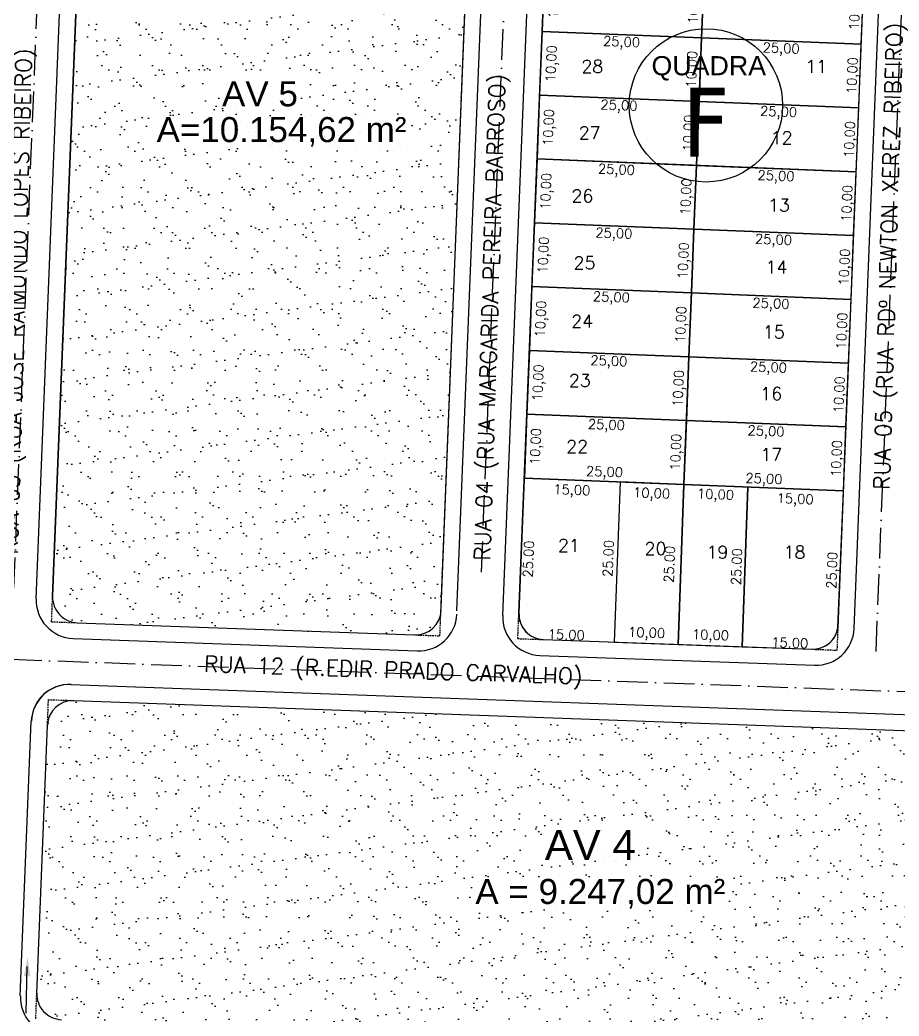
# Model space of a CAD drawing. Header units: millimetres. Extents: x 1794 to 8081, y 409 to 2272.
# Drawn here: x 5609.4 to 5747, y 773 to 928.9 of the extents above; entities that cross this region are included whole.
import ezdxf
from ezdxf.enums import TextEntityAlignment as Align

# ---------------------------------------------------------------- set-up
doc = ezdxf.new("R2010")
doc.units = ezdxf.units.MM
doc.linetypes.add('ACAD_ISO10W100', pattern=[18, 12, -3, 0, -3])
doc.linetypes.add('HIDDEN', pattern=[0.375, 0.25, -0.125])
for name, color, linetype in [('02 - EIXO VIA', 2, 'ACAD_ISO10W100'), ('03 - CALÇADA', 1, 'Continuous'), ('BOUNDARY LOTES', 2, 'Continuous'), ('boundary quadras', 232, 'Continuous'), ('COT', 8, 'Continuous'), ('FAIXAS VERDES', 62, 'Continuous'), ('LOTES', 2, 'Continuous'), ('PROJEÇÃO', 8, 'HIDDEN'), ('QUADRAS', 3, 'Continuous'), ('SENTIDO ESCOAMENTO', 7, 'Continuous'), ('Texto', 2, 'Continuous'), ('texto - ruas', 2, 'Continuous'), ('Texto Lotes', 31, 'Continuous'), ('TEXTO-80', 3, 'Continuous')]:
    doc.layers.add(name, color=color, linetype=linetype)
doc.styles.add('arcad1', font='romans.shx')
doc.styles.add('ARIAL', font='arial.ttf', dxfattribs={"height": 0.25})
doc.styles.add('style1', font='tahoma.ttf')
doc.dimstyles.new('REGIS', dxfattribs={"dimtxt": 1.5, "dimasz": 0.12, "dimexe": 0, "dimexo": 0, "dimgap": 0, "dimtad": 0, "dimzin": 4, "dimdsep": 46, "dimtxsty": 'arcad1', "dimblk1": 'BOLA', "dimblk2": 'BOLA', "dimsah": 1, "dimcen": 0.12, "dimse1": 1, "dimse2": 1, "dimsd1": 1, "dimsd2": 1, "dimclrd": 256, "dimclre": 8, "dimclrt": 1, "dimadec": 0, "dimazin": 0, "dimtfac": 1.2, "dimtix": 1, "dimtmove": 2, "dimatfit": 3, "dimldrblk": 'BOLA', "dimfxl": 0, "dimfxlon": 1, "dimtvp": 2, "dimtolj": 1, "dimtzin": 4, "dimarcsym": 0})

# ---------------------------------------------------------------- blocks, each defined once
blk = doc.blocks.new('NUM_quadra')
blk.add_circle((0, 0), 0.2)
at = {"insert": (-0.1419, 0.1285), "char_height": 0.05, "width": 0.2663, "attachment_point": 1, "style": 'style1'}
blk.add_mtext('\\fArial|b0|i0|c0|p34;QUADRA', dxfattribs=at)
at = {"style": 'style1'}
blk.add_attdef('00', text='', height=0.18, dxfattribs=at).set_placement((0, -0.1335), align=Align.CENTER)
blk = doc.blocks.new('*D1387')
at = {"layer": 'Defpoints', "color": 0}
for p in [(5716.5, 936.13), (5716.1, 926.14), (5718.43, 926.04)]:
    blk.add_point(p, dxfattribs=at)
at = {"layer": 'COT', "color": 1, "insert": (5715.06, 931.18), "char_height": 1.5, "attachment_point": 5, "rotation": 87.719, "style": 'arcad1'}
blk.add_mtext('\\A1;10,00', dxfattribs=at)
blk = doc.blocks.new('BOLA')
for p, q in [((-1, 0), (1, 0)), ((0, -1), (0, 1))]:
    blk.add_line(p, q)
blk.add_circle((0, 0), 0.3)
blk = doc.blocks.new('*D1388')
at = {"layer": 'Defpoints', "color": 0}
for p in [(5715.7, 916.14), (5715.31, 906.15), (5717.63, 906.06)]:
    blk.add_point(p, dxfattribs=at)
at = {"layer": 'COT', "color": 1, "insert": (5714.26, 911.2), "char_height": 1.5, "attachment_point": 5, "rotation": 87.719, "style": 'arcad1'}
blk.add_mtext('\\A1;10,00', dxfattribs=at)
blk = doc.blocks.new('*D1389')
at = {"layer": 'Defpoints', "color": 0}
for p in [(5715.31, 906.15), (5714.91, 896.16), (5717.23, 896.07)]:
    blk.add_point(p, dxfattribs=at)
at = {"layer": 'COT', "color": 1, "insert": (5713.86, 901.21), "char_height": 1.5, "attachment_point": 5, "rotation": 87.719, "style": 'arcad1'}
blk.add_mtext('\\A1;10,00', dxfattribs=at)
blk = doc.blocks.new('*D1390')
at = {"layer": 'Defpoints', "color": 0}
for p in [(5714.51, 886.17), (5714.11, 876.18), (5716.44, 876.08)]:
    blk.add_point(p, dxfattribs=at)
at = {"layer": 'COT', "color": 1, "insert": (5713.07, 881.22), "char_height": 1.5, "attachment_point": 5, "rotation": 87.719, "style": 'arcad1'}
blk.add_mtext('\\A1;10,00', dxfattribs=at)
blk = doc.blocks.new('*D1391')
at = {"layer": 'Defpoints', "color": 0}
for p in [(5714.11, 876.18), (5713.74, 866.18), (5716.04, 866.09)]:
    blk.add_point(p, dxfattribs=at)
at = {"layer": 'COT', "color": 1, "insert": (5712.67, 871.23), "char_height": 1.5, "attachment_point": 5, "rotation": 87.719, "style": 'arcad1'}
blk.add_mtext('\\A1;10,00', dxfattribs=at)
blk = doc.blocks.new('*D1392')
at = {"layer": 'Defpoints', "color": 0}
for p in [(5713.74, 866.18), (5713.32, 856.19), (5715.64, 856.1)]:
    blk.add_point(p, dxfattribs=at)
at = {"layer": 'COT', "color": 1, "insert": (5712.27, 861.24), "char_height": 1.5, "attachment_point": 5, "rotation": 87.719, "style": 'arcad1'}
blk.add_mtext('\\A1;10,00', dxfattribs=at)
blk = doc.blocks.new('*D1393')
at = {"layer": 'Defpoints', "color": 0}
for p in [(5712.24, 856.19), (5711.33, 831.15), (5713.54, 831.07)]:
    blk.add_point(p, dxfattribs=at)
at = {"layer": 'COT', "color": 1, "insert": (5711.05, 843.7), "char_height": 1.5, "attachment_point": 5, "rotation": 87.719, "style": 'arcad1'}
blk.add_mtext('\\A1;25.00', dxfattribs=at)
blk = doc.blocks.new('*D1394')
at = {"layer": 'Defpoints', "color": 0}
for p in [(5687.33, 832.07), (5702.44, 831.51), (5702.36, 829.39)]:
    blk.add_point(p, dxfattribs=at)
at = {"layer": 'COT', "color": 1, "insert": (5694.92, 832.67), "char_height": 1.5, "attachment_point": 5, "rotation": 357.8737, "style": 'arcad1'}
blk.add_mtext('\\A1;15.00', dxfattribs=at)
blk = doc.blocks.new('*D1395')
at = {"layer": 'Defpoints', "color": 0}
for p in [(5702.44, 831.51), (5712.43, 831.15), (5712.36, 829.03)]:
    blk.add_point(p, dxfattribs=at)
at = {"layer": 'COT', "color": 1, "insert": (5707.49, 832.78), "char_height": 1.5, "attachment_point": 5, "rotation": 357.93, "style": 'arcad1'}
blk.add_mtext('\\A1;10,00', dxfattribs=at)
blk = doc.blocks.new('*D1396')
at = {"layer": 'Defpoints', "color": 0}
for p in [(5712.43, 831.15), (5722.43, 830.79), (5722.35, 828.67)]:
    blk.add_point(p, dxfattribs=at)
at = {"layer": 'COT', "color": 1, "insert": (5717.48, 832.42), "char_height": 1.5, "attachment_point": 5, "rotation": 357.93, "style": 'arcad1'}
blk.add_mtext('\\A1;10,00', dxfattribs=at)
blk = doc.blocks.new('*D1397')
at = {"layer": 'Defpoints', "color": 0}
for p in [(5722.43, 830.79), (5737.3, 830.25), (5737.23, 828.13)]:
    blk.add_point(p, dxfattribs=at)
at = {"layer": 'COT', "color": 1, "insert": (5729.9, 831.4), "char_height": 1.5, "attachment_point": 5, "rotation": 357.93, "style": 'arcad1'}
blk.add_mtext('\\A1;15.00', dxfattribs=at)
blk = doc.blocks.new('*D1398')
at = {"layer": 'Defpoints', "color": 0}
for p in [(5687.17, 857.19), (5692.5, 856.97), (5686.15, 832.06)]:
    blk.add_point(p, dxfattribs=at)
at = {"layer": 'COT', "color": 1, "insert": (5688.99, 844.53), "char_height": 1.5, "attachment_point": 5, "rotation": 87.6672, "style": 'arcad1'}
blk.add_mtext('\\A1;25.00', dxfattribs=at)
blk = doc.blocks.new('*D1399')
at = {"layer": 'Defpoints', "color": 0}
for p in [(5738.3, 855.2), (5740.78, 855.1), (5737.3, 830.21)]:
    blk.add_point(p, dxfattribs=at)
at = {"layer": 'COT', "color": 1, "insert": (5736.72, 842.75), "char_height": 1.5, "attachment_point": 5, "rotation": 87.7227, "style": 'arcad1'}
blk.add_mtext('\\A1;25,00', dxfattribs=at)
blk = doc.blocks.new('*D1400')
at = {"layer": 'Defpoints', "color": 0}
for p in [(5738.72, 865.19), (5741.2, 865.09), (5738.3, 855.2)]:
    blk.add_point(p, dxfattribs=at)
at = {"layer": 'COT', "color": 1, "insert": (5737.43, 860.24), "char_height": 1.5, "attachment_point": 5, "rotation": 87.6706, "style": 'arcad1'}
blk.add_mtext('\\A1;10,00', dxfattribs=at)
blk = doc.blocks.new('*D1401')
at = {"layer": 'Defpoints', "color": 0}
for p in [(5739.09, 875.18), (5741.62, 875.08), (5738.72, 865.19)]:
    blk.add_point(p, dxfattribs=at)
at = {"layer": 'COT', "color": 1, "insert": (5737.84, 870.23), "char_height": 1.5, "attachment_point": 5, "rotation": 87.6706, "style": 'arcad1'}
blk.add_mtext('\\A1;10,00', dxfattribs=at)
blk = doc.blocks.new('*D1402')
at = {"layer": 'Defpoints', "color": 0}
for p in [(5739.49, 885.17), (5742.02, 885.07), (5739.09, 875.18)]:
    blk.add_point(p, dxfattribs=at)
at = {"layer": 'COT', "color": 1, "insert": (5738.25, 880.22), "char_height": 1.5, "attachment_point": 5, "rotation": 87.6706, "style": 'arcad1'}
blk.add_mtext('\\A1;10,00', dxfattribs=at)
blk = doc.blocks.new('*D1403')
at = {"layer": 'Defpoints', "color": 0}
for p in [(5739.89, 895.17), (5742.43, 895.06), (5739.49, 885.17)]:
    blk.add_point(p, dxfattribs=at)
at = {"layer": 'COT', "color": 1, "insert": (5738.66, 890.21), "char_height": 1.5, "attachment_point": 5, "rotation": 87.6706, "style": 'arcad1'}
blk.add_mtext('\\A1;10,00', dxfattribs=at)
blk = doc.blocks.new('*D1404')
at = {"layer": 'Defpoints', "color": 0}
for p in [(5740.29, 905.16), (5742.84, 905.05), (5739.89, 895.17)]:
    blk.add_point(p, dxfattribs=at)
at = {"layer": 'COT', "color": 1, "insert": (5739.06, 900.2), "char_height": 1.5, "attachment_point": 5, "rotation": 87.6706, "style": 'arcad1'}
blk.add_mtext('\\A1;10,00', dxfattribs=at)
blk = doc.blocks.new('*D1405')
at = {"layer": 'Defpoints', "color": 0}
for p in [(5740.68, 915.15), (5743.24, 915.05), (5740.29, 905.16)]:
    blk.add_point(p, dxfattribs=at)
at = {"layer": 'COT', "color": 1, "insert": (5739.47, 910.19), "char_height": 1.5, "attachment_point": 5, "rotation": 87.6706, "style": 'arcad1'}
blk.add_mtext('\\A1;10,00', dxfattribs=at)
blk = doc.blocks.new('*D1406')
at = {"layer": 'Defpoints', "color": 0}
for p in [(5741.08, 925.14), (5743.65, 925.04), (5740.68, 915.15)]:
    blk.add_point(p, dxfattribs=at)
at = {"layer": 'COT', "color": 1, "insert": (5739.88, 920.19), "char_height": 1.5, "attachment_point": 5, "rotation": 87.6706, "style": 'arcad1'}
blk.add_mtext('\\A1;10,00', dxfattribs=at)
blk = doc.blocks.new('*D1407')
at = {"layer": 'Defpoints', "color": 0}
for p in [(5741.48, 935.13), (5744.06, 935.03), (5741.08, 925.14)]:
    blk.add_point(p, dxfattribs=at)
at = {"layer": 'COT', "color": 1, "insert": (5740.28, 930.18), "char_height": 1.5, "attachment_point": 5, "rotation": 87.6706, "style": 'arcad1'}
blk.add_mtext('\\A1;10,00', dxfattribs=at)
blk = doc.blocks.new('*D1412')
at = {"layer": 'Defpoints', "color": 0}
for p in [(5688.73, 867.18), (5694.09, 866.96), (5688.36, 857.19)]:
    blk.add_point(p, dxfattribs=at)
at = {"layer": 'COT', "color": 1, "insert": (5690.32, 862.11), "char_height": 1.5, "attachment_point": 5, "rotation": 87.6672, "style": 'arcad1'}
blk.add_mtext('\\A1;10,00', dxfattribs=at)
blk = doc.blocks.new('*D1413')
at = {"layer": 'Defpoints', "color": 0}
for p in [(5689.15, 877.17), (5694.5, 876.95), (5688.73, 867.18)]:
    blk.add_point(p, dxfattribs=at)
at = {"layer": 'COT', "color": 1, "insert": (5690.72, 872.1), "char_height": 1.5, "attachment_point": 5, "rotation": 87.6672, "style": 'arcad1'}
blk.add_mtext('\\A1;10,00', dxfattribs=at)
blk = doc.blocks.new('*D1414')
at = {"layer": 'Defpoints', "color": 0}
for p in [(5689.54, 887.16), (5694.9, 886.94), (5689.15, 877.17)]:
    blk.add_point(p, dxfattribs=at)
at = {"layer": 'COT', "color": 1, "insert": (5691.13, 882.09), "char_height": 1.5, "attachment_point": 5, "rotation": 87.6672, "style": 'arcad1'}
blk.add_mtext('\\A1;10,00', dxfattribs=at)
blk = doc.blocks.new('*D1415')
at = {"layer": 'Defpoints', "color": 0}
for p in [(5689.94, 897.16), (5695.31, 896.94), (5689.54, 887.16)]:
    blk.add_point(p, dxfattribs=at)
at = {"layer": 'COT', "color": 1, "insert": (5691.54, 892.09), "char_height": 1.5, "attachment_point": 5, "rotation": 87.6672, "style": 'arcad1'}
blk.add_mtext('\\A1;10,00', dxfattribs=at)
blk = doc.blocks.new('*D1416')
at = {"layer": 'Defpoints', "color": 0}
for p in [(5690.34, 907.15), (5695.72, 906.93), (5689.94, 897.16)]:
    blk.add_point(p, dxfattribs=at)
at = {"layer": 'COT', "color": 1, "insert": (5691.94, 902.08), "char_height": 1.5, "attachment_point": 5, "rotation": 87.6672, "style": 'arcad1'}
blk.add_mtext('\\A1;10,00', dxfattribs=at)
blk = doc.blocks.new('*D1417')
at = {"layer": 'Defpoints', "color": 0}
for p in [(5690.73, 917.14), (5696.12, 916.92), (5690.34, 907.15)]:
    blk.add_point(p, dxfattribs=at)
at = {"layer": 'COT', "color": 1, "insert": (5692.35, 912.07), "char_height": 1.5, "attachment_point": 5, "rotation": 87.6672, "style": 'arcad1'}
blk.add_mtext('\\A1;10,00', dxfattribs=at)
blk = doc.blocks.new('*D1418')
at = {"layer": 'Defpoints', "color": 0}
for p in [(5691.13, 927.13), (5696.53, 926.91), (5690.73, 917.14)]:
    blk.add_point(p, dxfattribs=at)
at = {"layer": 'COT', "color": 1, "insert": (5692.76, 922.06), "char_height": 1.5, "attachment_point": 5, "rotation": 87.6672, "style": 'arcad1'}
blk.add_mtext('\\A1;10,00', dxfattribs=at)
blk = doc.blocks.new('*D1419')
at = {"layer": 'Defpoints', "color": 0}
for p in [(5691.53, 937.12), (5696.94, 936.9), (5691.13, 927.13)]:
    blk.add_point(p, dxfattribs=at)
at = {"layer": 'COT', "color": 1, "insert": (5693.17, 932.05), "char_height": 1.5, "attachment_point": 5, "rotation": 87.6672, "style": 'arcad1'}
blk.add_mtext('\\A1;10,00', dxfattribs=at)
blk = doc.blocks.new('*D1434')
at = {"layer": 'Defpoints', "color": 0}
for p in [(5691.12, 927.13), (5716.1, 926.14), (5715.91, 921.22)]:
    blk.add_point(p, dxfattribs=at)
at = {"layer": 'COT', "color": 1, "insert": (5703.56, 925.29), "char_height": 1.5, "attachment_point": 5, "rotation": 357.719, "style": 'arcad1'}
blk.add_mtext('\\A1;25,00', dxfattribs=at)
blk = doc.blocks.new('*D1435')
at = {"layer": 'Defpoints', "color": 0}
for p in [(5716.1, 926.14), (5741.08, 925.14), (5740.89, 920.23)]:
    blk.add_point(p, dxfattribs=at)
at = {"layer": 'COT', "color": 1, "insert": (5728.54, 924.29), "char_height": 1.5, "attachment_point": 5, "rotation": 357.719, "style": 'arcad1'}
blk.add_mtext('\\A1;25,00', dxfattribs=at)
blk = doc.blocks.new('*D1436')
at = {"layer": 'Defpoints', "color": 0}
for p in [(5690.73, 917.19), (5715.71, 916.2), (5715.51, 911.28)]:
    blk.add_point(p, dxfattribs=at)
at = {"layer": 'COT', "color": 1, "insert": (5703.16, 915.35), "char_height": 1.5, "attachment_point": 5, "rotation": 357.719, "style": 'arcad1'}
blk.add_mtext('\\A1;25,00', dxfattribs=at)
blk = doc.blocks.new('*D1437')
at = {"layer": 'Defpoints', "color": 0}
for p in [(5715.71, 916.2), (5740.69, 915.2), (5740.49, 910.29)]:
    blk.add_point(p, dxfattribs=at)
at = {"layer": 'COT', "color": 1, "insert": (5728.14, 914.35), "char_height": 1.5, "attachment_point": 5, "rotation": 357.719, "style": 'arcad1'}
blk.add_mtext('\\A1;25,00', dxfattribs=at)
blk = doc.blocks.new('*D1438')
at = {"layer": 'Defpoints', "color": 0}
for p in [(5690.32, 907.15), (5715.31, 906.15), (5715.11, 901.24)]:
    blk.add_point(p, dxfattribs=at)
at = {"layer": 'COT', "color": 1, "insert": (5702.76, 905.3), "char_height": 1.5, "attachment_point": 5, "rotation": 357.719, "style": 'arcad1'}
blk.add_mtext('\\A1;25,00', dxfattribs=at)
blk = doc.blocks.new('*D1439')
at = {"layer": 'Defpoints', "color": 0}
for p in [(5715.31, 906.15), (5740.29, 905.16), (5740.09, 900.24)]:
    blk.add_point(p, dxfattribs=at)
at = {"layer": 'COT', "color": 1, "insert": (5727.74, 904.31), "char_height": 1.5, "attachment_point": 5, "rotation": 357.719, "style": 'arcad1'}
blk.add_mtext('\\A1;25,00', dxfattribs=at)
blk = doc.blocks.new('*D1440')
at = {"layer": 'Defpoints', "color": 0}
for p in [(5689.93, 897.16), (5714.91, 896.16), (5714.71, 891.24)]:
    blk.add_point(p, dxfattribs=at)
at = {"layer": 'COT', "color": 1, "insert": (5702.36, 895.31), "char_height": 1.5, "attachment_point": 5, "rotation": 357.719, "style": 'arcad1'}
blk.add_mtext('\\A1;25,00', dxfattribs=at)
blk = doc.blocks.new('*D1441')
at = {"layer": 'Defpoints', "color": 0}
for p in [(5714.91, 896.16), (5739.89, 895.17), (5739.69, 890.25)]:
    blk.add_point(p, dxfattribs=at)
at = {"layer": 'COT', "color": 1, "insert": (5727.34, 894.32), "char_height": 1.5, "attachment_point": 5, "rotation": 357.719, "style": 'arcad1'}
blk.add_mtext('\\A1;25,00', dxfattribs=at)
blk = doc.blocks.new('*D1442')
at = {"layer": 'Defpoints', "color": 0}
for p in [(5689.53, 887.16), (5714.51, 886.17), (5714.31, 881.25)]:
    blk.add_point(p, dxfattribs=at)
at = {"layer": 'COT', "color": 1, "insert": (5701.97, 885.32), "char_height": 1.5, "attachment_point": 5, "rotation": 357.719, "style": 'arcad1'}
blk.add_mtext('\\A1;25,00', dxfattribs=at)
blk = doc.blocks.new('*D1443')
at = {"layer": 'Defpoints', "color": 0}
for p in [(5714.51, 886.17), (5739.49, 885.17), (5739.29, 880.26)]:
    blk.add_point(p, dxfattribs=at)
at = {"layer": 'COT', "color": 1, "insert": (5726.95, 884.32), "char_height": 1.5, "attachment_point": 5, "rotation": 357.719, "style": 'arcad1'}
blk.add_mtext('\\A1;25,00', dxfattribs=at)
blk = doc.blocks.new('*D1444')
at = {"layer": 'Defpoints', "color": 0}
for p in [(5689.13, 877.17), (5714.11, 876.18), (5713.92, 871.26)]:
    blk.add_point(p, dxfattribs=at)
at = {"layer": 'COT', "color": 1, "insert": (5701.57, 875.33), "char_height": 1.5, "attachment_point": 5, "rotation": 357.719, "style": 'arcad1'}
blk.add_mtext('\\A1;25,00', dxfattribs=at)
blk = doc.blocks.new('*D1445')
at = {"layer": 'Defpoints', "color": 0}
for p in [(5714.11, 876.18), (5739.09, 875.18), (5738.9, 870.26)]:
    blk.add_point(p, dxfattribs=at)
at = {"layer": 'COT', "color": 1, "insert": (5726.55, 874.33), "char_height": 1.5, "attachment_point": 5, "rotation": 357.719, "style": 'arcad1'}
blk.add_mtext('\\A1;25,00', dxfattribs=at)
blk = doc.blocks.new('*D1446')
at = {"layer": 'Defpoints', "color": 0}
for p in [(5688.76, 867.18), (5713.74, 866.18), (5713.54, 861.27)]:
    blk.add_point(p, dxfattribs=at)
at = {"layer": 'COT', "color": 1, "insert": (5701.19, 865.33), "char_height": 1.5, "attachment_point": 5, "rotation": 357.719, "style": 'arcad1'}
blk.add_mtext('\\A1;25,00', dxfattribs=at)
blk = doc.blocks.new('*D1447')
at = {"layer": 'Defpoints', "color": 0}
for p in [(5713.74, 866.18), (5738.72, 865.19), (5738.52, 860.27)]:
    blk.add_point(p, dxfattribs=at)
at = {"layer": 'COT', "color": 1, "insert": (5726.17, 864.34), "char_height": 1.5, "attachment_point": 5, "rotation": 357.719, "style": 'arcad1'}
blk.add_mtext('\\A1;25,00', dxfattribs=at)
blk = doc.blocks.new('*D1448')
at = {"layer": 'Defpoints', "color": 0}
for p in [(5688.36, 857.19), (5713.34, 856.28), (5713.25, 853.95)]:
    blk.add_point(p, dxfattribs=at)
at = {"layer": 'COT', "color": 1, "insert": (5700.89, 857.97), "char_height": 1.5, "attachment_point": 5, "rotation": 357.9317, "style": 'arcad1'}
blk.add_mtext('\\A1;25,00', dxfattribs=at)
blk = doc.blocks.new('*D1449')
at = {"layer": 'Defpoints', "color": 0}
for p in [(5713.32, 856.19), (5738.3, 855.2), (5738.2, 852.81)]:
    blk.add_point(p, dxfattribs=at)
at = {"layer": 'COT', "color": 1, "insert": (5725.85, 856.88), "char_height": 1.5, "attachment_point": 5, "rotation": 357.719, "style": 'arcad1'}
blk.add_mtext('\\A1;25,00', dxfattribs=at)
blk = doc.blocks.new('*D1450')
at = {"layer": 'Defpoints', "color": 0}
for p in [(5688.36, 857.19), (5703.34, 856.59), (5703.13, 851.26)]:
    blk.add_point(p, dxfattribs=at)
at = {"layer": 'COT', "color": 1, "insert": (5695.78, 855.13), "char_height": 1.5, "attachment_point": 5, "rotation": 357.719, "style": 'arcad1'}
blk.add_mtext('\\A1;15,00', dxfattribs=at)
blk = doc.blocks.new('*D1451')
at = {"layer": 'Defpoints', "color": 0}
for p in [(5703.34, 856.59), (5713.34, 856.28), (5713.12, 850.86)]:
    blk.add_point(p, dxfattribs=at)
at = {"layer": 'COT', "color": 1, "insert": (5708.27, 854.63), "char_height": 1.5, "attachment_point": 5, "rotation": 357.719, "style": 'arcad1'}
blk.add_mtext('\\A1;10,00', dxfattribs=at)
blk = doc.blocks.new('*D1452')
at = {"layer": 'Defpoints', "color": 0}
for p in [(5713.34, 856.28), (5723.33, 855.79), (5723.12, 850.66)]:
    blk.add_point(p, dxfattribs=at)
at = {"layer": 'COT', "color": 1, "insert": (5718.27, 854.43), "char_height": 1.5, "attachment_point": 5, "rotation": 357.719, "style": 'arcad1'}
blk.add_mtext('\\A1;10,00', dxfattribs=at)
blk = doc.blocks.new('*D1453')
at = {"layer": 'Defpoints', "color": 0}
for p in [(5723.3, 855.6), (5738.3, 855.2), (5738.08, 849.87)]:
    blk.add_point(p, dxfattribs=at)
at = {"layer": 'COT', "color": 1, "insert": (5730.73, 853.73), "char_height": 1.5, "attachment_point": 5, "rotation": 357.719, "style": 'arcad1'}
blk.add_mtext('\\A1;15,00', dxfattribs=at)
blk = doc.blocks.new('*D1454')
at = {"layer": 'Defpoints', "color": 0}
for p in [(5702.47, 857.12), (5704.98, 857.02), (5701.47, 832.05)]:
    blk.add_point(p, dxfattribs=at)
at = {"layer": 'COT', "color": 1, "insert": (5701.48, 844.61), "char_height": 1.5, "attachment_point": 5, "rotation": 87.719, "style": 'arcad1'}
blk.add_mtext('\\A1;25.00', dxfattribs=at)
blk = doc.blocks.new('*D1455')
at = {"layer": 'Defpoints', "color": 0}
for p in [(5722.79, 855.79), (5725.02, 855.71), (5721.89, 830.79)]:
    blk.add_point(p, dxfattribs=at)
at = {"layer": 'COT', "color": 1, "insert": (5721.57, 843.32), "char_height": 1.5, "attachment_point": 5, "rotation": 87.93, "style": 'arcad1'}
blk.add_mtext('\\A1;25.00', dxfattribs=at)
blk = doc.blocks.new('*D1642')
at = {"layer": 'Defpoints', "color": 0}
for p in [(5714.91, 896.16), (5714.51, 886.17), (5716.83, 886.08)]:
    blk.add_point(p, dxfattribs=at)
at = {"layer": 'COT', "color": 1, "insert": (5713.46, 891.21), "char_height": 1.5, "attachment_point": 5, "rotation": 87.719, "style": 'arcad1'}
blk.add_mtext('\\A1;10,00', dxfattribs=at)
blk = doc.blocks.new('*D1643')
at = {"layer": 'Defpoints', "color": 0}
for p in [(5716.1, 926.14), (5718.54, 926.04), (5715.7, 916.14)]:
    blk.add_point(p, dxfattribs=at)
at = {"layer": 'COT', "color": 1, "insert": (5714.77, 921.19), "char_height": 1.5, "attachment_point": 5, "rotation": 87.719, "style": 'arcad1'}
blk.add_mtext('\\A1;10,00', dxfattribs=at)

msp = doc.modelspace()

# ---------------------------------------------------------------- hatches: boundary and pattern name
at = {"layer": 'FAIXAS VERDES'}
h = msp.add_hatch(dxfattribs=at)
h.set_pattern_fill('AR-SAND', color=256, scale=0.1, style=0)
h.set_pattern_definition([(37.5, (5614.528, 832.6435), (-0.16, 4.89413), [0, -3.8608, 0, -4.318, 0, -4.1275]), (7.5, (5614.528, 832.6435), (4.49523, 7.16825), [0, -2.0828, 0, -3.4798, 0, -1.3335]), (327.5, (5611.4038, 832.6435), (7.90992, 0.01437), [0, -1.27, 0, -4.572, 0, -5.969]), (317.5, (5611.404, 832.6435), (7.63556, 2.2293), [0, -0.635, 0, -2.9972, 0, -3.429])])
edge = h.paths.add_edge_path()
edge.add_arc((5677.862, 1001.287), 4, 357.71902, 457.64331)
edge.add_arc((5741.157, 529.635), 479.881, 97.64331, 103.99722)
edge.add_arc((5626.537, 989.445), 6, 103.99722, 177.71902)
edge.add_line((5620.542, 989.684), (5614.528, 838.709))
edge.add_arc((5618.525, 838.549), 4, 177.71902, 267.93003)
edge.add_line((5618.38, 834.552), (5671.182, 832.643))
edge.add_arc((5671.326, 836.641), 4, 267.93003, 351.62209)
edge.add_line((5675.284, 836.058), (5681.859, 1001.128))
h = msp.add_hatch(dxfattribs=at)
h.set_pattern_fill('AR-SAND', color=256, scale=0.1, style=0)
h.set_pattern_definition([(37.5, (5612.0524, 766), (-0.16, 4.89413), [0, -3.8608, 0, -4.318, 0, -4.1275]), (7.5, (5612.0524, 766), (4.49523, 7.16825), [0, -2.0828, 0, -3.4798, 0, -1.3335]), (327.5, (5608.928, 766), (7.90992, 0.01437), [0, -1.27, 0, -4.572, 0, -5.969]), (317.5, (5608.928, 766), (7.63556, 2.2293), [0, -0.635, 0, -2.9972, 0, -3.429])])
edge = h.paths.add_edge_path()
edge.add_arc((5794.819, 811.964), 4, 357.71902, 447.93003)
edge.add_line((5794.964, 815.962), (5617.865, 822.363))
edge.add_arc((5617.721, 818.365), 4, 87.93003, 177.71902)
edge.add_line((5613.724, 818.524), (5612.052, 776.557))
edge.add_arc((5616.049, 776.398), 4, 177.71902, 267.9302)
edge.add_line((5615.905, 772.4), (5793.003, 766))
edge.add_arc((5793.148, 769.997), 4, 267.9302, 357.71902)
edge.add_line((5797.145, 769.838), (5798.816, 811.805))

# ---------------------------------------------------------------- linework, layer by layer
at = {"layer": '02 - EIXO VIA', "ltscale": 0.4}
for p, q in [((5743.398, 830.033), (5755.555, 1135.254)), ((5681.643, 842.448), (5688.571, 1016.383)), ((5608.474, 839.976), (5614.987, 1003.507)), ((5608.052, 828.821), (5805.337, 821.691))]:
    msp.add_line(p, q, dxfattribs=at)
at = {"layer": '03 - CALÇADA'}
for p, q in [((5743.456, 921.952), (5746.795, 1005.777)), ((5684.976, 835.669), (5691.691, 1004.267)), ((5677.799, 836.405), (5684.38, 1001.623)), ((5611.953, 838.309), (5618.06, 991.637)), ((5739.961, 833.638), (5743.456, 921.952)), ((5617.731, 832.074), (5671.589, 830.127)), ((5690.754, 829.434), (5733.749, 827.88)), ((5617.401, 824.881), (5795.556, 818.442)), ((5609.477, 776.157), (5611.189, 819.124))]:
    msp.add_line(p, q, dxfattribs=at)
for centre, radius, start, end in [((5579.884, 843.297), 138.487, 117.21049, 117.21049), ((5579.884, 843.297), 136.887, 117.21049, 117.21049), ((5617.948, 838.07), 6, 177.71902, 267.93003), ((5671.806, 836.123), 6, 267.93003, 357.71902), ((5690.971, 835.431), 6, 177.71902, 267.93003), ((5733.966, 833.877), 6, 267.93003, 357.71902), ((5617.184, 818.885), 6, 87.93003, 177.71902), ((5617.207, 818.884), 6, 87.93003, 177.71902), ((5615.473, 775.918), 6, 177.71902, 267.9302)]:
    msp.add_arc(centre, radius, start, end, dxfattribs=at)
at = {"layer": 'BOUNDARY LOTES'}
for points in [[(5716.499, 936.129), (5691.528, 937.124), (5691.131, 927.131), (5716.101, 926.137)], [(5741.479, 935.134), (5716.499, 936.129), (5716.101, 926.137), (5741.081, 925.142)], [(5716.101, 926.137), (5691.131, 927.131), (5690.735, 917.139), (5715.703, 916.145)], [(5741.081, 925.142), (5716.101, 926.137), (5715.703, 916.145), (5740.683, 915.15)], [(5715.703, 916.145), (5690.735, 917.139), (5690.338, 907.147), (5715.305, 906.153)], [(5740.683, 915.15), (5715.703, 916.145), (5715.305, 906.153), (5740.285, 905.158)], [(5715.305, 906.153), (5690.338, 907.147), (5689.941, 897.155), (5714.907, 896.161)], [(5740.285, 905.158), (5715.305, 906.153), (5714.907, 896.161), (5739.887, 895.166)], [(5714.907, 896.161), (5689.941, 897.155), (5689.545, 887.163), (5714.509, 886.169)], [(5739.887, 895.166), (5714.907, 896.161), (5714.509, 886.169), (5739.489, 885.174)], [(5714.509, 886.169), (5689.545, 887.163), (5689.148, 877.171), (5714.111, 876.176)], [(5739.489, 885.174), (5714.509, 886.169), (5714.111, 876.176), (5739.091, 875.181)], [(5714.111, 876.176), (5689.148, 877.171), (5688.751, 867.179), (5713.713, 866.184)], [(5739.091, 875.181), (5714.111, 876.176), (5713.713, 866.184), (5738.693, 865.189)], [(5713.713, 866.184), (5688.751, 867.179), (5688.355, 857.187), (5713.315, 856.192)], [(5738.693, 865.189), (5713.713, 866.184), (5713.315, 856.192), (5738.295, 855.197)], [(5713.315, 856.192), (5703.345, 856.589), (5702.439, 831.514), (5712.41, 831.155)], [(5723.329, 855.793), (5713.315, 856.192), (5712.41, 831.155), (5722.426, 830.793)]]:
    msp.add_lwpolyline(points, close=True, dxfattribs=at)
msp.add_lwpolyline([(5738.295, 855.197), (5723.329, 855.793), (5722.426, 830.793), (5733.486, 830.394, 0.3720064), (5737.443, 833.811)], format="xyb", close=True, dxfattribs=at)
at = {"layer": 'boundary quadras'}
msp.add_lwpolyline([(5744.243, 1004.505, 0.026439), (5694.11, 1002.179), (5687.494, 836.071, 0.4161219), (5691.357, 831.914, 0.0007071), (5691.369, 831.914), (5733.342, 830.397, 0.4131353), (5737.483, 834.235)], format="xyb", close=True, dxfattribs=at)
at = {"layer": 'LOTES'}
for p, q in [((5713.315, 856.192), (5718.095, 976.204)), ((5741.081, 925.142), (5691.121, 927.132)), ((5740.683, 915.15), (5690.723, 917.14)), ((5740.285, 905.158), (5690.325, 907.148)), ((5739.887, 895.166), (5689.927, 897.156)), ((5739.489, 885.174), (5689.529, 887.164)), ((5739.091, 875.181), (5689.131, 877.171)), ((5738.693, 865.189), (5688.733, 867.179)), ((5738.716, 865.189), (5688.756, 867.179)), ((5738.295, 855.197), (5688.358, 857.186)), ((5703.345, 856.589), (5702.437, 831.477)), ((5713.315, 856.192), (5712.41, 831.153)), ((5723.329, 855.793), (5722.425, 830.791))]:
    msp.add_line(p, q, dxfattribs=at)
at = {"layer": 'PROJEÇÃO'}
for p, q in [((5614.368, 834.697), (5614.528, 838.709)), ((5675.142, 832.5), (5675.284, 836.058)), ((5687.334, 832.06), (5687.494, 836.071)), ((5614.368, 834.697), (5618.38, 834.552)), ((5737.325, 830.253), (5737.466, 833.811)), ((5671.326, 832.638), (5675.142, 832.5)), ((5687.334, 832.06), (5691.346, 831.915)), ((5733.486, 830.392), (5737.325, 830.253)), ((5613.724, 818.524), (5613.883, 822.507)), ((5613.883, 822.507), (5617.865, 822.363)), ((5611.893, 772.545), (5612.052, 776.557))]:
    msp.add_line(p, q, dxfattribs=at)
at = {"layer": 'QUADRAS'}
for p, q in [((5737.466, 833.811), (5744.276, 1005.355)), ((5687.494, 836.071), (5694.172, 1003.729)), ((5675.284, 836.058), (5681.865, 1001.287)), ((5614.528, 838.709), (5620.549, 989.86)), ((5618.38, 834.552), (5671.182, 832.643)), ((5691.346, 831.915), (5733.486, 830.392)), ((5612.052, 776.557), (5613.724, 818.524))]:
    msp.add_line(p, q, dxfattribs=at)
at = {"layer": 'QUADRAS', "ltscale": 0.6}
msp.add_line((5617.865, 822.363), (5794.964, 815.962), dxfattribs=at)
msp.add_lwpolyline([(5675.317, 836.907), (5681.859, 1001.128, 0.4659055), (5677.33, 1005.252, 0.0277313), (5625.086, 995.267, 0.3332461), (5620.542, 989.684), (5614.528, 838.709, 0.4152927), (5618.38, 834.552), (5671.182, 832.643, 0.4131353), (5675.323, 836.482)], format="xyb", dxfattribs=at)
at = {"layer": 'QUADRAS'}
for centre, start, end in [((5618.525, 838.549), 177.71902, 267.93003), ((5671.326, 836.641), 267.93003, 357.71902), ((5691.491, 835.912), 177.71902, 267.93003), ((5691.513, 835.911), 177.71902, 267.93003), ((5733.486, 834.394), 267.93003, 357.71902), ((5617.721, 818.365), 87.93003, 177.71902), ((5616.049, 776.398), 177.71902, 267.9302)]:
    msp.add_arc(centre, 4, start, end, dxfattribs=at)
at = {"layer": 'SENTIDO ESCOAMENTO'}
msp.add_line((5610.377, 773.438), (5610.572, 780.709), dxfattribs=at)
msp.add_line((5610.377, 773.438), (5610.572, 780.709), dxfattribs=at)
msp.add_solid([(5610.039, 779.22), (5611.039, 779.198), (5610.604, 782.208)], dxfattribs=at)
msp.add_solid([(5610.039, 779.22), (5611.039, 779.198), (5610.604, 782.208)], dxfattribs=at)

# ---------------------------------------------------------------- block references
at = {"layer": 'TEXTO-80'}
ref = msp.add_blockref('NUM_quadra', (5716.77, 915.542), dxfattribs=dict(at, xscale=60, yscale=60, zscale=60))
ref.add_attrib('00', 'F', dxfattribs={"layer": '0', "height": 10.8, "style": 'style1'}).set_placement((5716.77, 907.535, 33), align=Align.CENTER)

# ---------------------------------------------------------------- texts
at = {"layer": 'Texto', "style": 'ARIAL'}
for s, height, p in [('AV 5', 3.92, (5641.045, 917.346)), ('A=10.154,62 m²', 3.92, (5630.797, 911.749)), ('AV 4', 4.704, (5691.55, 799.764)), ('A = 9.247,02 m²', 3.92, (5680.688, 792.47))]:
    msp.add_text(s, height=height, dxfattribs=at).set_placement(p, align=Align.MIDDLE_LEFT)
at = {"layer": 'texto - ruas', "char_height": 2.5, "attachment_point": 1}
for s, insert, width, rotation in [('{\\Fromans|c0;RUA 05 (RUA RDº NEWTON XEREZ RIBEIRO)}', (5743.014, 855.372), 122.85234, 88.38666), ('{\\Fromans|c0;RUA 03 (RUA JOSÉ RAIMUNDO LOPES RIBEIRO)}', (5606.554, 845.25), 122.85234, 88.38666), ('{\\Fromans|c0;RUA 04 (RUA MARGARIDA PEREIRA BARROSO)}', (5680.497, 844.282), 122.85234, 88.20262), ('{\\Fromans|c0;RUA 12 (R.EDIR PRADO CARVALHO)}', (5638.291, 829.373), 204.75391, 358.11124)]:
    msp.add_mtext(s, dxfattribs=dict(at, insert=insert, width=width, rotation=rotation))
at = {"layer": 'Texto Lotes', "style": 'arcad1'}
for s, p in [('28', (5698.994, 921.641)), ('11', (5734.047, 921.646)), ('27', (5698.58, 911.243)), ('12', (5728.618, 910.471)), ('26', (5697.443, 901.364)), ('13', (5728.199, 899.935)), ('25', (5697.769, 890.889)), ('14', (5727.812, 890.227)), ('24', (5697.405, 881.757)), ('15', (5727.407, 880.056)), ('23', (5697.036, 872.476)), ('16', (5726.997, 870.403)), ('22', (5696.624, 862.135)), ('17', (5727.013, 860.87)), ('21', (5695.34, 846.65)), ('20', (5708.883, 846.16)), ('19', (5718.57, 845.599)), ('18', (5730.643, 845.599))]:
    msp.add_text(s, height=2, dxfattribs=at).set_placement(p, align=Align.MIDDLE_CENTER)

# ---------------------------------------------------------------- dimensions: what is measured, and where the dimension line sits
at = {"layer": 'COT'}
for base, p1, p2, angle, picture, middle in [((5696.938, 936.903), (5691.131, 927.131), (5691.528, 937.124), 267.6672, '*D1419', (5693.166, 932.053)), ((5718.425, 926.044), (5716.499, 936.129), (5716.101, 926.137), 87.71902, '*D1387', (5715.056, 931.182)), ((5744.055, 935.029), (5741.081, 925.142), (5741.479, 935.134), 267.67055, '*D1407', (5740.284, 930.178)), ((5696.531, 926.912), (5690.735, 917.139), (5691.131, 927.131), 267.6672, '*D1418', (5692.759, 922.061)), ((5740.885, 920.225), (5716.101, 926.137), (5741.081, 925.142), 177.71902, '*D1435', (5728.538, 924.291)), ((5743.649, 925.037), (5740.683, 915.15), (5741.081, 925.142), 267.67055, '*D1406', (5739.877, 920.187)), ((5696.124, 916.92), (5690.338, 907.147), (5690.735, 917.139), 267.6672, '*D1417', (5692.352, 912.069)), ((5717.629, 906.06), (5715.703, 916.145), (5715.305, 906.153), 87.71902, '*D1388', (5714.26, 911.198)), ((5740.49, 910.287), (5715.705, 916.198), (5740.685, 915.203), 177.71902, '*D1437', (5728.142, 914.353)), ((5743.242, 915.046), (5740.285, 905.158), (5740.683, 915.15), 267.67055, '*D1405', (5739.471, 910.195)), ((5695.717, 906.928), (5689.941, 897.155), (5690.338, 907.147), 267.6672, '*D1416', (5691.945, 902.078)), ((5717.231, 896.068), (5715.305, 906.153), (5714.907, 896.161), 87.71902, '*D1389', (5713.862, 901.206)), ((5740.089, 900.241), (5715.305, 906.153), (5740.285, 905.158), 177.71902, '*D1439', (5727.742, 904.307)), ((5742.836, 905.054), (5739.887, 895.166), (5740.285, 905.158), 267.67055, '*D1404', (5739.064, 900.203)), ((5695.31, 896.936), (5689.545, 887.163), (5689.941, 897.155), 267.6672, '*D1415', (5691.538, 892.086)), ((5716.833, 886.076), (5714.907, 896.161), (5714.509, 886.169), 87.71902, '*D1642', (5713.464, 891.214)), ((5739.691, 890.249), (5714.907, 896.161), (5739.887, 895.166), 177.71902, '*D1441', (5727.344, 894.315)), ((5742.429, 895.062), (5739.489, 885.174), (5739.887, 895.166), 267.67055, '*D1403', (5738.658, 890.212)), ((5694.903, 886.945), (5689.148, 877.171), (5689.545, 887.163), 267.6672, '*D1414', (5691.131, 882.094)), ((5716.435, 876.084), (5714.509, 886.169), (5714.111, 876.176), 87.71902, '*D1390', (5713.066, 881.222)), ((5739.293, 880.257), (5714.509, 886.169), (5739.489, 885.174), 177.71902, '*D1443', (5726.946, 884.323)), ((5742.023, 885.07), (5739.091, 875.181), (5739.489, 885.174), 267.67055, '*D1402', (5738.251, 880.22)), ((5694.496, 876.953), (5688.733, 867.179), (5689.148, 877.171), 267.6672, '*D1413', (5690.724, 872.102)), ((5716.037, 866.092), (5714.111, 876.176), (5713.736, 866.184), 87.71902, '*D1391', (5712.668, 871.23)), ((5738.895, 870.265), (5714.111, 876.176), (5739.091, 875.181), 177.71902, '*D1445', (5726.548, 874.331)), ((5741.617, 875.079), (5738.716, 865.189), (5739.091, 875.181), 267.67055, '*D1401', (5737.845, 870.228)), ((5694.088, 866.961), (5688.358, 857.186), (5688.733, 867.179), 267.6672, '*D1412', (5690.317, 862.111)), ((5715.639, 856.1), (5713.736, 866.184), (5713.315, 856.192), 87.71902, '*D1392', (5712.27, 861.238)), ((5738.52, 860.272), (5713.736, 866.184), (5738.716, 865.189), 177.71902, '*D1447', (5726.172, 864.338)), ((5741.202, 865.087), (5738.295, 855.197), (5738.716, 865.189), 267.67055, '*D1400', (5737.43, 860.237)), ((5713.122, 850.862), (5703.345, 856.589), (5713.338, 856.284), 177.71902, '*D1451', (5708.27, 854.63)), ((5723.125, 850.659), (5713.338, 856.284), (5723.329, 855.793), 177.71902, '*D1452', (5718.27, 854.427)), ((5738.083, 849.868), (5723.302, 855.598), (5738.295, 855.197), 177.71902, '*D1453', (5730.732, 853.735)), ((5712.355, 829.032), (5702.439, 831.514), (5712.432, 831.153), 177.93003, '*D1395', (5707.488, 832.781)), ((5722.349, 828.67), (5712.432, 831.153), (5722.426, 830.793), 177.93003, '*D1396', (5717.481, 832.42))]:
    dim = msp.add_linear_dim(base=base, p1=p1, p2=p2, angle=angle, dimstyle='REGIS', override={"dimdsep": 44}, dxfattribs=at)
    dim.commit()
    dim.dimension.update_dxf_attribs({"geometry": picture, "text_midpoint": middle})
for p1, p2, distance, picture, middle in [((5691.121, 927.132), (5716.101, 926.137), -4.92, '*D1434', (5703.557, 925.286)), ((5715.703, 916.145), (5716.101, 926.137), -2.436, '*D1643', (5714.768, 921.186)), ((5690.725, 917.193), (5715.705, 916.198), -4.92, '*D1436', (5703.161, 915.348)), ((5690.325, 907.148), (5715.305, 906.153), -4.92, '*D1438', (5702.761, 905.302)), ((5689.927, 897.156), (5714.907, 896.161), -4.92, '*D1440', (5702.363, 895.31)), ((5689.529, 887.164), (5714.509, 886.169), -4.92, '*D1442', (5701.965, 885.318)), ((5689.131, 877.171), (5714.111, 876.176), -4.92, '*D1444', (5701.567, 875.326)), ((5688.756, 867.179), (5713.736, 866.184), -4.92, '*D1446', (5701.192, 865.333)), ((5688.358, 857.186), (5713.338, 856.284), -2.334, '*D1448', (5700.893, 857.972)), ((5713.315, 856.192), (5738.295, 855.197), -2.385, '*D1449', (5725.852, 856.881)), ((5688.358, 857.186), (5703.345, 856.589), -5.334, '*D1450', (5695.781, 855.127)), ((5737.302, 830.214), (5738.295, 855.197), -2.488, '*D1399', (5736.716, 842.749))]:
    dim = msp.add_aligned_dim(p1=p1, p2=p2, distance=distance, dimstyle='REGIS', override={"dimdsep": 44}, dxfattribs=at)
    dim.commit()
    dim.dimension.update_dxf_attribs({"geometry": picture, "text_midpoint": middle})
for p1, p2, distance, text, picture, middle in [((5686.151, 832.06), (5687.174, 857.186), -5.328, '25.00', '*D1398', (5688.989, 844.528)), ((5701.47, 832.052), (5702.469, 857.123), -2.513, '25.00', '*D1454', (5701.483, 844.607)), ((5721.888, 830.793), (5722.791, 855.793), -2.228, '25.00', '*D1455', (5721.568, 843.321)), ((5687.335, 832.075), (5702.439, 831.514), -2.122, '15.00', '*D1394', (5694.919, 832.671))]:
    dim = msp.add_aligned_dim(p1=p1, p2=p2, distance=distance, text=text, dimstyle='REGIS', override={"dimdsep": 44}, dxfattribs=at)
    dim.commit()
    dim.dimension.update_dxf_attribs({"geometry": picture, "text_midpoint": middle})
for base, p1, p2, angle, text, picture, middle in [((5713.545, 831.067), (5712.239, 856.192), (5711.334, 831.155), 87.71902, '25.00', '*D1393', (5711.045, 843.703)), ((5737.225, 828.135), (5722.426, 830.793), (5737.302, 830.254), 177.93003, '15.00', '*D1397', (5729.895, 831.402))]:
    dim = msp.add_linear_dim(base=base, p1=p1, p2=p2, angle=angle, text=text, dimstyle='REGIS', override={"dimdsep": 44}, dxfattribs=at)
    dim.commit()
    dim.dimension.update_dxf_attribs({"geometry": picture, "text_midpoint": middle})

doc.saveas('drawing.dxf')
